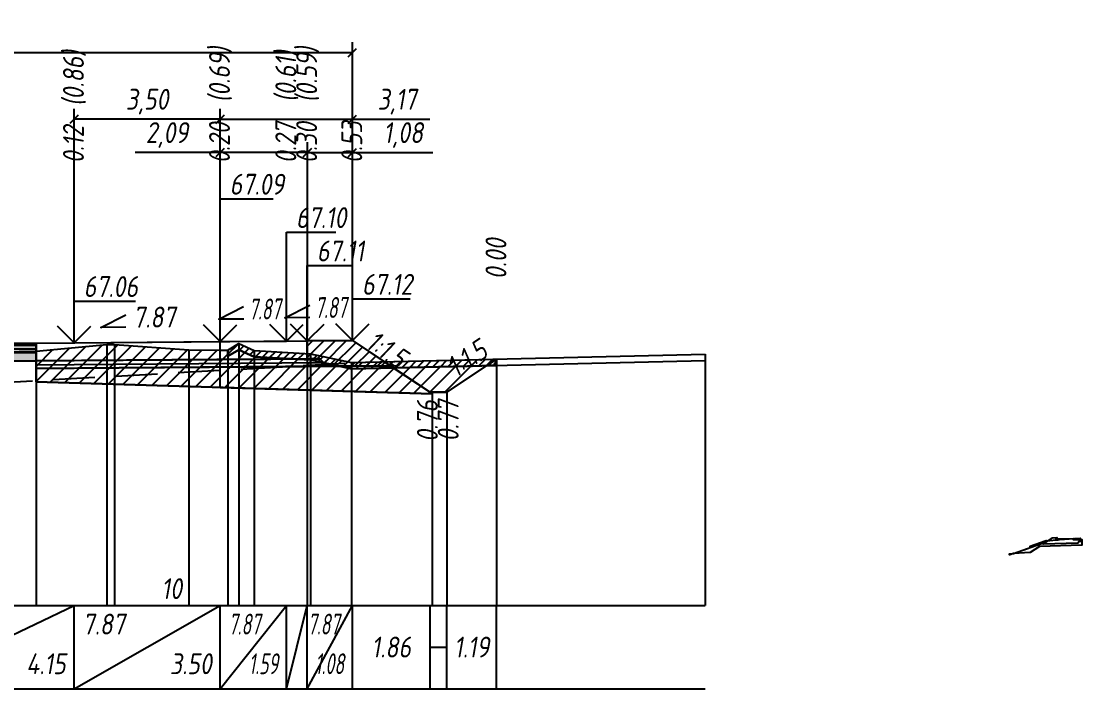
# Model space of a CAD drawing. Extents: x -717 to 1451, y -133302 to 233.
# Drawn here: x -210.3 to -83.2, y -124287.9 to -124207.9 of the extents above; entities that cross this region are included whole.
import ezdxf
from ezdxf.enums import TextEntityAlignment as Align

# ---------------------------------------------------------------- set-up
doc = ezdxf.new("R2010")
doc.units = 0
doc.linetypes.add('штриховая', pattern=[0.75, 0.5, -0.25])
for name, color, linetype in [('Интерполированный поперечник', 2, 'Continuous'), ('Код_514', 1, 'Continuous'), ('Контур_0', 7, 'Continuous'), ('Контур_2521', 7, 'Continuous'), ('Контур_2564', 7, 'Continuous'), ('Контур_2660', 7, 'Continuous'), ('Контур_2665', 7, 'Continuous'), ('Контур_400', 7, 'Continuous'), ('Контур_508', 7, 'Continuous'), ('Контур_512', 7, 'Continuous'), ('Контур_513', 7, 'Continuous'), ('Контур_818', 7, 'Continuous'), ('Красный поперечник', 1, 'Continuous'), ('Объём_2501', 7, 'Continuous'), ('Объём_2564', 7, 'Continuous'), ('Объём_2650', 7, 'Continuous'), ('Объём_2660', 7, 'Continuous'), ('Объём_2661', 7, 'Continuous'), ('Объём_2662', 7, 'Continuous'), ('Объём_2663', 7, 'Continuous'), ('Объём_2664', 7, 'Continuous'), ('Объём_2665', 7, 'Continuous'), ('Объём_2666', 7, 'Continuous'), ('Объём_2667', 7, 'Continuous'), ('Объём_2668', 7, 'Continuous'), ('Объём_2669', 7, 'Continuous'), ('Объём_2675', 7, 'Continuous'), ('Объём_2753', 7, 'Continuous'), ('Откосы', 7, 'Continuous'), ('Отметки покрытия', 7, 'Continuous'), ('Рабочие отметки', 7, 'Continuous'), ('Рабочие отметки доп.', 7, 'Continuous'), ('Слои выравнивания', 7, 'Continuous'), ('Таблица', 7, 'Continuous'), ('Уклоны проезжей части', 7, 'Continuous'), ('Черный поперечник', 3, 'Continuous')]:
    doc.layers.add(name, color=color, linetype=linetype)
for name, color, linetype, true_color in [('Контур_2540', 2, 'Continuous', 0xffff00), ('Контур_2560', 2, 'Continuous', 0xffff00), ('Контур_2561', 7, 'Continuous', 0xff8040), ('Контур_2562', 3, 'Continuous', 0x00ff00), ('Контур_2563', 7, 'Continuous', 0xff8000), ('Контур_2570', 7, 'Continuous', 0x80ff00), ('Контур_2725', 7, 'Continuous', 0x323232), ('Контур_2736', 4, 'Continuous', 0x00ffff), ('Контур_2737', 4, 'Continuous', 0x00ffff), ('Контур_2738', 4, 'Continuous', 0x00ffff), ('Контур_2739', 4, 'Continuous', 0x00ffff), ('Контур_2741', 4, 'Continuous', 0x00ffff), ('Контур_2742', 4, 'Continuous', 0x00ffff), ('Контур_2743', 4, 'Continuous', 0x00ffff), ('Контур_2744', 7, 'Continuous', 0xa4ffff), ('Контур_2745', 7, 'Continuous', 0xa4ffff), ('Контур_2747', 4, 'Continuous', 0x00ffff), ('Контур_2748', 4, 'Continuous', 0x00ffff), ('Контур_2749', 4, 'Continuous', 0x00ffff), ('Контур_2750', 4, 'Continuous', 0x00ffff), ('Контур_2751', 4, 'Continuous', 0x00ffff), ('Контур_2752', 4, 'Continuous', 0x00ffff), ('Контур_2760', 7, 'Continuous', 0x323232), ('Контур_2761', 7, 'Continuous', 0x323232), ('Контур_2762', 7, 'Continuous', 0x323232), ('Контур_2763', 7, 'Continuous', 0x323232), ('Контур_402', 7, 'Continuous', 0xff6464), ('Контур_703', 4, 'Continuous', 0x00ffff), ('Контур_705', 4, 'Continuous', 0x00ffff), ('Контур_707', 4, 'Continuous', 0x00ffff), ('Контур_720', 131, 'Continuous', 0xaaffff), ('Объём_2500', 7, 'Continuous', 0xc0c0c0), ('Объём_2520', 7, 'Continuous', 0x80ffff), ('Объём_2540', 2, 'Continuous', 0xffff00), ('Объём_2560', 2, 'Continuous', 0xffff00), ('Объём_2561', 7, 'Continuous', 0xff8040), ('Объём_2562', 3, 'Continuous', 0x00ff00), ('Объём_2563', 7, 'Continuous', 0xff8000), ('Объём_2570', 7, 'Continuous', 0x80ff00), ('Объём_2600', 7, 'Continuous', 0x808000), ('Объём_2746', 2, 'Continuous', 0xffff00)]:
    doc.layers.add(name, color=color, linetype=linetype, true_color=true_color)
doc.styles.get("Standard").update_dxf_attribs({"font": 'txt', "height": 2.5})
doc.styles.add('М', font='romand.shx', dxfattribs={"width": 0.8, "oblique": 10, "height": 2.5})
doc.dimstyles.new('ISO-25', dxfattribs={"dimtxt": 2.5, "dimasz": 2.5, "dimexe": 1.25, "dimexo": 0.625, "dimtad": 1, "dimtxsty": 'Standard', "dimcen": 2.5, "dimadec": 0, "dimazin": 0, "dimtfac": 1, "dimtmove": 0, "dimatfit": 3, "dimfxl": 1, "dimarcsym": 0})

# ---------------------------------------------------------------- blocks, each defined once
blk = doc.blocks.new('_Oblique')
at = {"color": 0, "linetype": 'ByBlock', "lineweight": -2}
blk.add_line((-0.5, -0.5), (0.5, 0.5), dxfattribs=at)
blk = doc.blocks.new('*D2616')
at = {"color": 0, "lineweight": -2, "transparency": 16777216}
for p, q in [((-176.04, -124245.68), (-176.04, -124222.43)), ((-170.64, -124245.63), (-170.64, -124222.43)), ((-176.04, -124223.68), (-170.64, -124223.68)), ((-170.64, -124223.68), (-160.99, -124223.68))]:
    blk.add_line(p, q, dxfattribs=at)
at = {"layer": 'Defpoints', "color": 0, "transparency": 16777216}
for p in [(-170.64, -124223.68), (-176.04, -124246.3), (-170.64, -124246.26)]:
    blk.add_point(p, dxfattribs=at)
at = {"color": 0, "lineweight": -2, "transparency": 16777216, "rotation": 180}
blk.add_blockref('_Oblique', (-176.04, -124223.68), dxfattribs=at)
at = {"color": 0, "lineweight": -2, "transparency": 16777216}
blk.add_blockref('_Oblique', (-170.64, -124223.68), dxfattribs=at)
at = {"color": 0, "transparency": 16777216, "insert": (-164.54, -124221.57), "char_height": 2.5, "width": 8.75, "attachment_point": 5, "style": 'М'}
blk.add_mtext('1,08', dxfattribs=at)
blk = doc.blocks.new('*D2618')
at = {"color": 0, "lineweight": -2, "transparency": 16777216}
for p, q in [((-186.49, -124245.76), (-186.49, -124222.43)), ((-176.04, -124245.68), (-176.04, -124222.43)), ((-186.49, -124223.68), (-196.68, -124223.68)), ((-176.04, -124223.68), (-186.49, -124223.68))]:
    blk.add_line(p, q, dxfattribs=at)
at = {"layer": 'Defpoints', "color": 0, "transparency": 16777216}
for p in [(-176.04, -124223.68), (-186.49, -124246.38), (-176.04, -124246.3)]:
    blk.add_point(p, dxfattribs=at)
at = {"color": 0, "lineweight": -2, "transparency": 16777216, "rotation": 180}
blk.add_blockref('_Oblique', (-186.49, -124223.68), dxfattribs=at)
at = {"color": 0, "lineweight": -2, "transparency": 16777216}
blk.add_blockref('_Oblique', (-176.04, -124223.68), dxfattribs=at)
at = {"color": 0, "transparency": 16777216, "insert": (-192.86, -124221.57), "char_height": 2.5, "width": 9.5833, "attachment_point": 5, "style": 'М'}
blk.add_mtext('2,09', dxfattribs=at)
blk = doc.blocks.new('*D2620')
at = {"color": 0, "lineweight": -2, "transparency": 16777216}
for p, q in [((-203.99, -124245.9), (-203.99, -124218.43)), ((-186.49, -124245.76), (-186.49, -124218.43)), ((-186.49, -124219.68), (-203.99, -124219.68))]:
    blk.add_line(p, q, dxfattribs=at)
at = {"layer": 'Defpoints', "color": 0, "transparency": 16777216}
for p in [(-203.99, -124219.68), (-203.99, -124246.52), (-186.49, -124246.38)]:
    blk.add_point(p, dxfattribs=at)
at = {"color": 0, "lineweight": -2, "transparency": 16777216, "rotation": 180}
blk.add_blockref('_Oblique', (-203.99, -124219.68), dxfattribs=at)
at = {"color": 0, "lineweight": -2, "transparency": 16777216}
blk.add_blockref('_Oblique', (-186.49, -124219.68), dxfattribs=at)
at = {"color": 0, "transparency": 16777216, "insert": (-195.24, -124217.57), "char_height": 2.5, "width": 9.5833, "attachment_point": 5, "style": 'М'}
blk.add_mtext('3,50', dxfattribs=at)
blk = doc.blocks.new('*D2621')
at = {"color": 0, "lineweight": -2, "transparency": 16777216}
for p, q in [((-186.49, -124245.76), (-186.49, -124218.43)), ((-170.64, -124245.63), (-170.64, -124218.43)), ((-186.49, -124219.68), (-170.64, -124219.68)), ((-170.64, -124219.68), (-161.38, -124219.68))]:
    blk.add_line(p, q, dxfattribs=at)
at = {"layer": 'Defpoints', "color": 0, "transparency": 16777216}
for p in [(-186.49, -124219.68), (-186.49, -124246.38), (-170.64, -124246.26)]:
    blk.add_point(p, dxfattribs=at)
at = {"color": 0, "lineweight": -2, "transparency": 16777216, "rotation": 180}
blk.add_blockref('_Oblique', (-186.49, -124219.68), dxfattribs=at)
at = {"color": 0, "lineweight": -2, "transparency": 16777216}
blk.add_blockref('_Oblique', (-170.64, -124219.68), dxfattribs=at)
at = {"color": 0, "transparency": 16777216, "insert": (-165.28, -124217.57), "char_height": 2.5, "width": 9.1667, "attachment_point": 5, "style": 'М'}
blk.add_mtext('3,17', dxfattribs=at)
blk = doc.blocks.new('*D2623')
at = {"color": 0, "lineweight": -2, "transparency": 16777216}
for p, q in [((-300.49, -124248.23), (-300.49, -124210.43)), ((-170.64, -124245.63), (-170.64, -124210.43)), ((-300.49, -124211.68), (-170.64, -124211.68))]:
    blk.add_line(p, q, dxfattribs=at)
at = {"layer": 'Defpoints', "color": 0, "transparency": 16777216}
for p in [(-170.64, -124211.68), (-170.64, -124246.26), (-300.49, -124248.85)]:
    blk.add_point(p, dxfattribs=at)
at = {"color": 0, "lineweight": -2, "transparency": 16777216, "rotation": 180}
blk.add_blockref('_Oblique', (-300.49, -124211.68), dxfattribs=at)
at = {"color": 0, "lineweight": -2, "transparency": 16777216}
blk.add_blockref('_Oblique', (-170.64, -124211.68), dxfattribs=at)
at = {"color": 0, "transparency": 16777216, "insert": (-235.56, -124209.57), "char_height": 2.5, "width": 12.5, "attachment_point": 5, "style": 'М'}
blk.add_mtext('25,97', dxfattribs=at)

msp = doc.modelspace()

# ---------------------------------------------------------------- hatches: boundary and pattern name
at = {"layer": 'Объём_2563'}
h = msp.add_hatch(dxfattribs=at)
h.set_pattern_fill('ANSI31', color=256, scale=0.3)
h.set_pattern_definition([(45, (-417.5242, 17.0645), (-0.673519209, 0.673519209), [])])
h.paths.add_polyline_path([(-176.043, -124246.24), (-170.635, -124246.197), (-166.114, -124249.212), (-173.65, -124249.271), (-174.543, -124248.378), (-176.043, -124248.39)])
at = {"layer": 'Объём_2570'}
h = msp.add_hatch(dxfattribs=at)
h.set_pattern_fill('ANSI31', color=256, scale=0.2)
h.set_pattern_definition([(45, (-417.52416, 17.06453), (-0.449012806, 0.449012806), [])])
h.paths.add_polyline_path([(-153.358, -124249.17), (-170.747, -124249.582), (-175.664, -124248.528), (-182.402, -124248.14), (-184.259, -124247.319), (-185.556, -124248.088), (-185.556, -124247.338), (-184.259, -124246.569), (-182.402, -124247.39), (-175.664, -124247.778), (-170.747, -124248.832), (-153.358, -124248.42)])
at = {"layer": 'Объём_2600'}
h = msp.add_hatch(dxfattribs=at)
h.set_pattern_fill('ANSI31', color=6, scale=0.4)
h.set_pattern_definition([(45, (-417.5242, 17.0645), (-0.898025612, 0.898025612), [])])
h.paths.add_polyline_path([(-159.33, -124252.401), (-161.065, -124252.401), (-161.065, -124252.578), (-208.554, -124251.153), (-208.554, -124247.48), (-200.062, -124246.661), (-199.15, -124246.665), (-190.249, -124247.322), (-185.556, -124247.338), (-185.556, -124248.088), (-184.259, -124247.319), (-182.402, -124248.14), (-175.664, -124248.528), (-170.747, -124249.582), (-154.524, -124249.197)])
h = msp.add_hatch(dxfattribs=at)
h.set_pattern_fill('HONEY', color=5, scale=0.3)
h.set_pattern_definition([(0, (-417.5242, 17.0645), (1.42875, 0.8248891935), [0.9525, -1.905]), (120, (-417.5242, 17.0645), (-1.428749997, 0.824889199), [0.9525, -1.905]), (60, (-417.5242, 17.0645), (3e-09, 1.6497783924), [-1.905, 0.9525])])
h.paths.add_polyline_path([(-154.524, -124249.197), (-153.358, -124248.42), (-153.358, -124249.17)])
at = {"layer": 'Слои выравнивания'}
for color, points in [(2, [(-224.741, -124246.618), (-222.83, -124246.603), (-208.554, -124246.495), (-208.554, -124246.745), (-222.83, -124246.853), (-224.741, -124246.868)]), (3, [(-224.741, -124246.868), (-222.83, -124246.853), (-208.554, -124246.745), (-208.554, -124247.195), (-222.83, -124247.303), (-224.741, -124247.318)]), (4, [(-224.741, -124247.318), (-222.83, -124247.303), (-208.554, -124247.195), (-208.554, -124247.645), (-222.83, -124247.753), (-224.741, -124247.768)]), (5, [(-224.741, -124247.768), (-222.83, -124247.753), (-208.554, -124247.645), (-208.554, -124248.645), (-222.83, -124248.753), (-224.741, -124248.768)])]:
    msp.add_hatch(color=color, dxfattribs=at).paths.add_polyline_path(points)

# ---------------------------------------------------------------- linework, layer by layer
at = {"layer": 'Интерполированный поперечник', "linetype": 'штриховая', "ltscale": 10, "flags": 128}
msp.add_lwpolyline([(-326.303, -124257.582), (-170.797, -124248.878)], dxfattribs=at)
at = {"layer": 'Код_514'}
for p, q in [((-224.741, -124287.935), (-203.991, -124277.935)), ((-203.991, -124287.935), (-203.991, -124277.935)), ((-203.991, -124287.935), (-186.491, -124277.935)), ((-186.491, -124287.935), (-186.491, -124277.935)), ((-186.491, -124287.935), (-178.543, -124277.935)), ((-178.543, -124287.935), (-178.543, -124277.935)), ((-178.543, -124287.935), (-176.043, -124277.935)), ((-176.043, -124287.935), (-176.043, -124277.935)), ((-176.043, -124287.935), (-170.635, -124277.935)), ((-170.635, -124287.935), (-170.635, -124277.935)), ((-161.33, -124287.935), (-161.33, -124277.935)), ((-159.33, -124287.935), (-159.33, -124277.935)), ((-153.358, -124287.935), (-153.358, -124277.935)), ((-161.33, -124282.935), (-159.33, -124282.935))]:
    msp.add_line(p, q, dxfattribs=at)
at = {"layer": 'Контур_0', "flags": 128}
for points in [[(-208.554, -124246.495), (-176.043, -124246.24), (-176.043, -124248.39), (-208.554, -124248.645), (-208.554, -124246.495), (-208.554, -124246.495)], [(-170.635, -124246.197), (-166.823, -124248.739), (-166.823, -124248.739), (-166.823, -124248.739), (-166.823, -124248.739), (-166.823, -124248.739), (-166.823, -124248.739), (-166.823, -124248.739), (-166.823, -124248.739), (-166.823, -124248.739), (-166.823, -124248.739), (-166.823, -124248.739), (-166.823, -124248.739), (-166.823, -124248.739), (-166.823, -124248.739), (-161.33, -124252.401)], [(-170.635, -124246.197), (-166.823, -124248.739), (-166.823, -124248.739), (-166.823, -124248.739), (-166.823, -124248.739), (-166.823, -124248.739), (-166.823, -124248.739), (-166.823, -124248.739), (-166.823, -124248.739), (-166.823, -124248.739), (-166.823, -124248.739), (-166.823, -124248.739), (-166.823, -124248.739), (-166.823, -124248.739), (-166.823, -124248.739), (-161.33, -124252.401), (-159.33, -124252.401), (-153.358, -124248.42), (-153.358, -124248.42), (-153.358, -124248.42), (-153.358, -124248.42), (-153.358, -124248.42), (-153.358, -124248.42), (-153.358, -124248.42), (-153.358, -124248.42), (-153.358, -124248.42), (-153.358, -124248.42), (-153.358, -124248.42), (-153.358, -124248.42), (-153.358, -124248.42)], [(-203.991, -124248.61), (-174.543, -124248.378), (-173.65, -124249.271), (-208.554, -124249.545), (-208.554, -124248.645), (-203.991, -124248.61), (-203.991, -124248.61)], [(-176.043, -124248.39), (-174.543, -124248.378), (-173.65, -124249.271), (-166.114, -124249.212)]]:
    msp.add_lwpolyline(points, dxfattribs=at)
at = {"layer": 'Контур_2521', "color": 250, "flags": 128}
msp.add_lwpolyline([(-208.554, -124249.095), (-203.991, -124249.06), (-174.097, -124248.825)], dxfattribs=at)
at = {"layer": 'Контур_2540', "flags": 128}
msp.add_lwpolyline([(-203.991, -124249.51), (-166.114, -124249.212), (-161.065, -124252.578), (-208.554, -124251.153), (-208.554, -124249.545), (-203.991, -124249.51), (-203.991, -124249.51)], dxfattribs=at)
at = {"layer": 'Контур_2560', "flags": 128}
msp.add_lwpolyline([(-176.043, -124246.24), (-170.635, -124246.197), (-170.635, -124246.197), (-170.635, -124246.197)], dxfattribs=at)
at = {"layer": 'Контур_2561', "flags": 128}
msp.add_lwpolyline([(-176.043, -124246.24), (-176.043, -124246.24), (-170.635, -124246.197), (-170.635, -124246.197), (-176.043, -124246.24)], dxfattribs=at)
at = {"layer": 'Контур_2562', "flags": 128}
msp.add_lwpolyline([(-170.635, -124246.197), (-170.635, -124246.197), (-170.635, -124246.197), (-170.635, -124246.197), (-170.635, -124246.197)], dxfattribs=at)
at = {"layer": 'Контур_2563', "flags": 128}
msp.add_lwpolyline([(-176.043, -124246.24), (-170.635, -124246.197), (-166.114, -124249.212), (-173.65, -124249.271), (-174.543, -124248.378), (-176.043, -124248.39), (-176.043, -124246.24), (-176.043, -124246.24)], dxfattribs=at)
at = {"layer": 'Контур_2564', "flags": 128}
msp.add_lwpolyline([(-176.043, -124246.24), (-170.635, -124246.197)], dxfattribs=at)
at = {"layer": 'Контур_2570', "flags": 128}
msp.add_lwpolyline([(-224.741, -124247.79), (-208.554, -124247.48), (-200.062, -124246.661), (-199.15, -124246.665), (-190.249, -124247.322), (-185.556, -124247.338), (-185.556, -124248.088), (-184.259, -124247.319), (-182.402, -124248.14), (-175.664, -124248.528), (-170.747, -124249.582), (-170.747, -124249.582), (-128.358, -124248.577)], dxfattribs=at)
at = {"layer": 'Контур_2660', "flags": 128}
msp.add_lwpolyline([(-208.554, -124251.153), (-161.065, -124252.578)], dxfattribs=at)
at = {"layer": 'Контур_2665', "flags": 128}
msp.add_lwpolyline([(-170.635, -124246.197), (-170.635, -124246.197)], dxfattribs=at)
at = {"layer": 'Контур_2725', "flags": 128}
msp.add_lwpolyline([(-282.991, -124250.238), (-280.491, -124250.174), (-266.818, -124249.825), (-262.991, -124249.727), (-252.133, -124249.449), (-245.491, -124249.279), (-233.877, -124248.993), (-228.765, -124248.867), (-224.741, -124248.768), (-222.83, -124248.753), (-208.554, -124248.645)], dxfattribs=at)
at = {"layer": 'Контур_2736', "flags": 128}
for points in [[(-170.635, -124246.197), (-166.823, -124248.739)], [(-166.823, -124248.739), (-161.33, -124252.401)]]:
    msp.add_lwpolyline(points, dxfattribs=at)
at = {"layer": 'Контур_2737', "flags": 128}
msp.add_lwpolyline([(-166.823, -124248.739), (-166.823, -124248.739)], dxfattribs=at)
at = {"layer": 'Контур_2738', "flags": 128}
msp.add_lwpolyline([(-166.823, -124248.739), (-166.823, -124248.739)], dxfattribs=at)
at = {"layer": 'Контур_2739', "flags": 128}
msp.add_lwpolyline([(-166.823, -124248.739), (-166.823, -124248.739)], dxfattribs=at)
at = {"layer": 'Контур_2741', "flags": 128}
msp.add_lwpolyline([(-153.358, -124248.42), (-153.358, -124248.42)], dxfattribs=at)
at = {"layer": 'Контур_2742', "flags": 128}
msp.add_lwpolyline([(-153.358, -124248.42), (-153.358, -124248.42)], dxfattribs=at)
at = {"layer": 'Контур_2743', "flags": 128}
msp.add_lwpolyline([(-153.358, -124248.42), (-153.358, -124248.42)], dxfattribs=at)
at = {"layer": 'Контур_2744', "flags": 128}
msp.add_lwpolyline([(-153.358, -124248.42), (-153.358, -124248.42)], dxfattribs=at)
msp.add_lwpolyline([(-153.358, -124248.42), (-153.358, -124248.42)], dxfattribs=at)
msp.add_lwpolyline([(-153.358, -124248.42), (-153.358, -124248.42)], dxfattribs=at)
msp.add_lwpolyline([(-153.358, -124248.42), (-153.358, -124248.42)], dxfattribs=at)
msp.add_lwpolyline([(-153.358, -124248.42), (-153.358, -124248.42)], dxfattribs=at)
msp.add_lwpolyline([(-153.358, -124248.42), (-153.358, -124248.42)], dxfattribs=at)
at = {"layer": 'Контур_2745', "flags": 128}
msp.add_lwpolyline([(-166.823, -124248.739), (-166.823, -124248.739)], dxfattribs=at)
msp.add_lwpolyline([(-166.823, -124248.739), (-166.823, -124248.739)], dxfattribs=at)
msp.add_lwpolyline([(-166.823, -124248.739), (-166.823, -124248.739)], dxfattribs=at)
msp.add_lwpolyline([(-166.823, -124248.739), (-166.823, -124248.739)], dxfattribs=at)
msp.add_lwpolyline([(-166.823, -124248.739), (-166.823, -124248.739)], dxfattribs=at)
msp.add_lwpolyline([(-166.823, -124248.739), (-166.823, -124248.739)], dxfattribs=at)
at = {"layer": 'Контур_2747', "flags": 128}
msp.add_lwpolyline([(-166.823, -124248.739), (-166.823, -124248.739)], dxfattribs=at)
at = {"layer": 'Контур_2748', "flags": 128}
msp.add_lwpolyline([(-166.823, -124248.739), (-166.823, -124248.739)], dxfattribs=at)
at = {"layer": 'Контур_2749', "flags": 128}
msp.add_lwpolyline([(-166.823, -124248.739), (-166.823, -124248.739)], dxfattribs=at)
at = {"layer": 'Контур_2750', "flags": 128}
msp.add_lwpolyline([(-153.358, -124248.42), (-153.358, -124248.42)], dxfattribs=at)
at = {"layer": 'Контур_2751', "flags": 128}
msp.add_lwpolyline([(-153.358, -124248.42), (-153.358, -124248.42)], dxfattribs=at)
at = {"layer": 'Контур_2752', "flags": 128}
msp.add_lwpolyline([(-153.358, -124248.42), (-153.358, -124248.42)], dxfattribs=at)
at = {"layer": 'Контур_2760', "flags": 128}
msp.add_lwpolyline([(-282.991, -124248.088), (-280.491, -124248.024), (-266.818, -124247.675), (-262.991, -124247.577), (-252.133, -124247.299), (-245.491, -124247.129), (-233.877, -124246.843), (-228.765, -124246.717), (-224.741, -124246.618), (-222.83, -124246.603), (-208.554, -124246.495)], dxfattribs=at)
at = {"layer": 'Контур_2761', "flags": 128}
msp.add_lwpolyline([(-282.991, -124248.338), (-280.491, -124248.274), (-266.818, -124247.925), (-262.991, -124247.827), (-252.133, -124247.549), (-245.491, -124247.379), (-233.877, -124247.093), (-228.765, -124246.967), (-224.741, -124246.868), (-222.83, -124246.853), (-208.554, -124246.745)], dxfattribs=at)
at = {"layer": 'Контур_2762', "flags": 128}
msp.add_lwpolyline([(-282.991, -124248.788), (-280.491, -124248.724), (-266.818, -124248.375), (-262.991, -124248.277), (-252.133, -124247.999), (-245.491, -124247.829), (-233.877, -124247.543), (-228.765, -124247.417), (-224.741, -124247.318), (-222.83, -124247.303), (-208.554, -124247.195)], dxfattribs=at)
at = {"layer": 'Контур_2763', "flags": 128}
msp.add_lwpolyline([(-282.991, -124249.238), (-280.491, -124249.174), (-266.818, -124248.825), (-262.991, -124248.727), (-252.133, -124248.449), (-245.491, -124248.279), (-233.877, -124247.993), (-228.765, -124247.867), (-224.741, -124247.768), (-222.83, -124247.753), (-208.554, -124247.645)], dxfattribs=at)
at = {"layer": 'Контур_400', "flags": 128}
msp.add_lwpolyline([(-224.741, -124246.618), (-203.991, -124246.46), (-186.491, -124246.322), (-186.491, -124246.322), (-186.491, -124246.322), (-186.491, -124246.322), (-178.543, -124246.26), (-178.543, -124246.26), (-176.043, -124246.24)], dxfattribs=at)
at = {"layer": 'Контур_402', "flags": 128}
msp.add_lwpolyline([(-307.012, -124253.136), (-282.991, -124252.415), (-282.991, -124250.238), (-245.491, -124249.279), (-224.741, -124248.768), (-208.554, -124248.645), (-208.554, -124251.153), (-161.065, -124252.578)], dxfattribs=at)
at = {"layer": 'Контур_508', "flags": 128}
msp.add_lwpolyline([(-312.524, -124256.81), (-307.012, -124253.136), (-282.991, -124252.415), (-282.991, -124250.238), (-245.491, -124249.279), (-224.741, -124248.768), (-208.554, -124248.645), (-208.554, -124251.153), (-161.065, -124252.578), (-161.065, -124252.401), (-159.33, -124252.401), (-153.358, -124248.42)], dxfattribs=at)
at = {"layer": 'Контур_512', "flags": 128}
msp.add_lwpolyline([(-208.554, -124251.153), (-161.065, -124252.578), (-161.065, -124252.401), (-159.33, -124252.401), (-153.358, -124248.42)], dxfattribs=at)
at = {"layer": 'Контур_513', "flags": 128}
msp.add_lwpolyline([(-312.524, -124256.81), (-307.012, -124253.136), (-282.991, -124252.415), (-282.991, -124250.238), (-245.491, -124249.279), (-224.741, -124248.768), (-208.554, -124248.645), (-208.554, -124251.153), (-161.065, -124252.578), (-161.065, -124252.401), (-159.33, -124252.401), (-153.358, -124248.42)], dxfattribs=at)
at = {"layer": 'Контур_703', "flags": 128}
msp.add_lwpolyline([(-170.635, -124246.197), (-166.823, -124248.739)], dxfattribs=at)
at = {"layer": 'Контур_705', "flags": 128}
msp.add_lwpolyline([(-166.823, -124248.739), (-166.823, -124248.739)], dxfattribs=at)
at = {"layer": 'Контур_707', "flags": 128}
msp.add_lwpolyline([(-159.33, -124252.401), (-153.358, -124248.42)], dxfattribs=at)
at = {"layer": 'Контур_720', "flags": 128}
msp.add_lwpolyline([(-161.33, -124252.401), (-159.33, -124252.401)], dxfattribs=at)
at = {"layer": 'Контур_818', "flags": 128}
msp.add_lwpolyline([(-312.524, -124253.343), (-304.943, -124250.598), (-304.265, -124250.37), (-304.153, -124250.498), (-304.153, -124249.748), (-296.283, -124248.957), (-287.587, -124248.344), (-287.087, -124249.094), (-266.818, -124248.61), (-252.133, -124248.259), (-233.877, -124247.965), (-224.741, -124247.79), (-208.554, -124247.48), (-200.062, -124246.661), (-199.15, -124246.665), (-190.249, -124247.322), (-185.556, -124247.338), (-185.556, -124248.088), (-184.259, -124247.319), (-182.402, -124248.14), (-175.664, -124248.528), (-170.747, -124249.582), (-170.747, -124249.582), (-153.358, -124249.17)], dxfattribs=at)
at = {"layer": 'Красный поперечник'}
for p, q in [((-224.741, -124246.618), (-203.991, -124246.46)), ((-203.991, -124246.46), (-186.491, -124246.322)), ((-186.491, -124246.322), (-178.543, -124246.26)), ((-178.543, -124246.26), (-176.043, -124246.24)), ((-176.043, -124246.24), (-170.635, -124246.197)), ((-170.635, -124246.197), (-161.33, -124252.401)), ((-159.33, -124252.401), (-153.358, -124248.42)), ((-153.358, -124248.42), (-153.358, -124277.935)), ((-208.554, -124251.153), (-208.554, -124277.935)), ((-161.33, -124252.401), (-159.33, -124252.401)), ((-161.065, -124252.401), (-161.065, -124277.935)), ((-161.065, -124252.578), (-161.065, -124277.935)), ((-159.33, -124252.401), (-159.33, -124277.935))]:
    msp.add_line(p, q, dxfattribs=at)
at = {"layer": 'Объём_2500', "flags": 128}
for points in [[(-208.554, -124246.495), (-176.043, -124246.24), (-176.043, -124248.39), (-208.554, -124248.645), (-208.554, -124246.495), (-208.554, -124246.495)], [(-186.491, -124246.322), (-176.043, -124246.24), (-176.043, -124248.39), (-186.491, -124248.472), (-186.491, -124246.322)]]:
    msp.add_lwpolyline(points, dxfattribs=at)
at = {"layer": 'Объём_2501', "flags": 128}
for points in [[(-224.741, -124246.618), (-203.991, -124246.46), (-186.491, -124246.322), (-186.491, -124246.322), (-186.491, -124246.322), (-186.491, -124246.322), (-178.543, -124246.26), (-178.543, -124246.26), (-176.043, -124246.24)], [(-186.491, -124246.322), (-178.543, -124246.26), (-178.543, -124246.26), (-176.043, -124246.24)]]:
    msp.add_lwpolyline(points, dxfattribs=at)
at = {"layer": 'Объём_2520', "color": 250, "flags": 128}
for points in [[(-203.991, -124248.61), (-174.543, -124248.378), (-173.65, -124249.271), (-208.554, -124249.545), (-208.554, -124248.645), (-203.991, -124248.61), (-203.991, -124248.61)], [(-186.491, -124248.472), (-174.543, -124248.378), (-173.65, -124249.271), (-186.491, -124249.372), (-186.491, -124248.472)]]:
    msp.add_lwpolyline(points, dxfattribs=at)
at = {"layer": 'Объём_2540', "flags": 128}
for points in [[(-203.991, -124249.51), (-166.114, -124249.212), (-161.065, -124252.578), (-208.554, -124251.153), (-208.554, -124249.545), (-203.991, -124249.51), (-203.991, -124249.51)], [(-186.491, -124249.372), (-166.114, -124249.212), (-161.065, -124252.578), (-186.491, -124251.815), (-186.491, -124249.372)]]:
    msp.add_lwpolyline(points, dxfattribs=at)
at = {"layer": 'Объём_2560', "flags": 128}
msp.add_lwpolyline([(-176.043, -124246.24), (-170.635, -124246.197), (-170.635, -124246.197), (-170.635, -124246.197)], dxfattribs=at)
msp.add_lwpolyline([(-176.043, -124246.24), (-170.635, -124246.197), (-170.635, -124246.197), (-170.635, -124246.197)], dxfattribs=at)
at = {"layer": 'Объём_2561', "flags": 128}
msp.add_lwpolyline([(-176.043, -124246.24), (-176.043, -124246.24), (-170.635, -124246.197), (-170.635, -124246.197), (-176.043, -124246.24)], dxfattribs=at)
msp.add_lwpolyline([(-176.043, -124246.24), (-176.043, -124246.24), (-170.635, -124246.197), (-170.635, -124246.197), (-176.043, -124246.24)], dxfattribs=at)
at = {"layer": 'Объём_2562', "flags": 128}
msp.add_lwpolyline([(-170.635, -124246.197), (-170.635, -124246.197), (-170.635, -124246.197), (-170.635, -124246.197), (-170.635, -124246.197)], dxfattribs=at)
msp.add_lwpolyline([(-170.635, -124246.197), (-170.635, -124246.197), (-170.635, -124246.197), (-170.635, -124246.197), (-170.635, -124246.197)], dxfattribs=at)
at = {"layer": 'Объём_2563', "color": 250, "flags": 128}
for points in [[(-176.043, -124246.24), (-170.635, -124246.197), (-166.114, -124249.212), (-173.65, -124249.271), (-174.543, -124248.378), (-176.043, -124248.39), (-176.043, -124246.24), (-176.043, -124246.24)], [(-176.043, -124246.24), (-170.635, -124246.197), (-166.114, -124249.212), (-173.65, -124249.271), (-174.543, -124248.378), (-176.043, -124248.39), (-176.043, -124246.24), (-176.043, -124246.24)], [(-83.53, -124270.295), (-83.715, -124270.48), (-87.859, -124270.586), (-86.753, -124269.848), (-86.233, -124269.786), (-86.233, -124269.886), (-86.333, -124269.886), (-86.333, -124270.086), (-86.053, -124270.086), (-86.053, -124269.972), (-84.254, -124269.937), (-84.254, -124270.044), (-83.974, -124270.044), (-83.974, -124269.92), (-83.41, -124269.895), (-83.41, -124270.058), (-83.51, -124270.058), (-83.51, -124270.258), (-83.23, -124270.257), (-83.23, -124270.287), (-83.53, -124270.295), (-83.53, -124270.295)]]:
    msp.add_lwpolyline(points, dxfattribs=at)
at = {"layer": 'Объём_2564', "flags": 128}
msp.add_lwpolyline([(-176.043, -124246.24), (-170.635, -124246.197)], dxfattribs=at)
msp.add_lwpolyline([(-176.043, -124246.24), (-170.635, -124246.197)], dxfattribs=at)
at = {"layer": 'Объём_2570', "flags": 128}
for points in [[(-153.358, -124249.17), (-170.747, -124249.582), (-175.664, -124248.528), (-182.402, -124248.14), (-184.259, -124247.319), (-185.556, -124248.088), (-185.556, -124247.338), (-184.259, -124246.569), (-182.402, -124247.39), (-175.664, -124247.778), (-170.747, -124248.832), (-153.358, -124248.42), (-153.358, -124249.17), (-153.358, -124249.17)], [(-153.358, -124249.17), (-170.747, -124249.582), (-175.664, -124248.528), (-182.402, -124248.14), (-184.259, -124247.319), (-185.556, -124248.088), (-185.556, -124247.338), (-184.259, -124246.569), (-182.402, -124247.39), (-175.664, -124247.778), (-170.747, -124248.832), (-153.358, -124248.42), (-153.358, -124249.17), (-153.358, -124249.17)], [(-87.462, -124270.189), (-87.462, -124270.339), (-87.485, -124270.314), (-87.62, -124270.359), (-89.406, -124271.006), (-89.406, -124270.856), (-87.62, -124270.209), (-87.485, -124270.164), (-87.462, -124270.189), (-87.462, -124270.189)]]:
    msp.add_lwpolyline(points, dxfattribs=at)
at = {"layer": 'Объём_2600', "color": 5, "flags": 128}
for points in [[(-154.524, -124249.197), (-153.358, -124248.42), (-153.358, -124249.17), (-154.524, -124249.197), (-154.524, -124249.197)], [(-154.524, -124249.197), (-153.358, -124248.42), (-153.358, -124249.17), (-154.524, -124249.197), (-154.524, -124249.197)], [(-91.872, -124271.899), (-91.892, -124271.9), (-91.892, -124271.756), (-91.402, -124271.729), (-91.872, -124271.899), (-91.872, -124271.899)]]:
    msp.add_lwpolyline(points, dxfattribs=at)
at = {"layer": 'Объём_2650', "color": 6, "flags": 128}
for points in [[(-159.33, -124252.401), (-161.065, -124252.401), (-161.065, -124252.578), (-208.554, -124251.153), (-208.554, -124247.48), (-200.062, -124246.661), (-199.15, -124246.665), (-190.249, -124247.322), (-185.556, -124247.338), (-185.556, -124248.088), (-184.259, -124247.319), (-182.402, -124248.14), (-175.664, -124248.528), (-170.747, -124249.582), (-154.524, -124249.197), (-159.33, -124252.401), (-159.33, -124252.401)], [(-186.491, -124247.335), (-185.556, -124247.338), (-185.556, -124248.088), (-184.259, -124247.319), (-182.402, -124248.14), (-175.664, -124248.528), (-170.747, -124249.582), (-154.524, -124249.197), (-159.33, -124252.401), (-159.33, -124252.401), (-159.33, -124252.401), (-161.065, -124252.401), (-161.065, -124252.578), (-186.491, -124251.815), (-186.491, -124247.335)], [(-83.23, -124270.723), (-88.292, -124270.875), (-89.406, -124271.617), (-91.402, -124271.729), (-87.62, -124270.359), (-87.485, -124270.314), (-87.462, -124270.339), (-87.462, -124270.189), (-85.888, -124270.031), (-84.149, -124269.909), (-84.049, -124270.059), (-83.23, -124270.039), (-83.23, -124270.723), (-83.23, -124270.723)]]:
    msp.add_lwpolyline(points, dxfattribs=at)
at = {"layer": 'Объём_2660', "flags": 128}
for points in [[(-208.554, -124251.153), (-161.065, -124252.578)], [(-186.491, -124251.815), (-161.065, -124252.578)]]:
    msp.add_lwpolyline(points, dxfattribs=at)
at = {"layer": 'Объём_2661', "flags": 128}
msp.add_lwpolyline([(-170.635, -124246.197), (-166.823, -124248.739), (-161.33, -124252.401)], dxfattribs=at)
msp.add_lwpolyline([(-170.635, -124246.197), (-166.823, -124248.739), (-161.33, -124252.401)], dxfattribs=at)
at = {"layer": 'Объём_2662', "flags": 128}
msp.add_lwpolyline([(-159.33, -124252.401), (-153.358, -124248.42)], dxfattribs=at)
msp.add_lwpolyline([(-159.33, -124252.401), (-153.358, -124248.42)], dxfattribs=at)
at = {"layer": 'Объём_2663', "flags": 128}
msp.add_lwpolyline([(-161.33, -124252.401), (-159.33, -124252.401)], dxfattribs=at)
msp.add_lwpolyline([(-161.33, -124252.401), (-159.33, -124252.401)], dxfattribs=at)
at = {"layer": 'Объём_2664', "flags": 128}
msp.add_lwpolyline([(-161.33, -124252.401), (-159.33, -124252.401)], dxfattribs=at)
msp.add_lwpolyline([(-161.33, -124252.401), (-159.33, -124252.401)], dxfattribs=at)
at = {"layer": 'Объём_2665', "flags": 128}
msp.add_lwpolyline([(-170.635, -124246.197), (-170.635, -124246.197)], dxfattribs=at)
msp.add_lwpolyline([(-170.635, -124246.197), (-170.635, -124246.197)], dxfattribs=at)
at = {"layer": 'Объём_2666', "flags": 128}
for points in [[(-170.635, -124246.197), (-166.823, -124248.739)], [(-170.635, -124246.197), (-166.823, -124248.739)], [(-166.823, -124248.739), (-161.33, -124252.401)], [(-166.823, -124248.739), (-161.33, -124252.401)]]:
    msp.add_lwpolyline(points, dxfattribs=at)
at = {"layer": 'Объём_2667', "flags": 128}
for points in [[(-166.823, -124248.739), (-166.823, -124248.739)], [(-166.823, -124248.739), (-166.823, -124248.739)], [(-153.358, -124248.42), (-153.358, -124248.42)], [(-153.358, -124248.42), (-153.358, -124248.42)]]:
    msp.add_lwpolyline(points, dxfattribs=at)
at = {"layer": 'Объём_2668', "flags": 128}
for points in [[(-166.823, -124248.739), (-166.823, -124248.739)], [(-166.823, -124248.739), (-166.823, -124248.739)], [(-153.358, -124248.42), (-153.358, -124248.42)], [(-153.358, -124248.42), (-153.358, -124248.42)]]:
    msp.add_lwpolyline(points, dxfattribs=at)
at = {"layer": 'Объём_2669', "flags": 128}
for points in [[(-166.823, -124248.739), (-166.823, -124248.739)], [(-166.823, -124248.739), (-166.823, -124248.739)], [(-153.358, -124248.42), (-153.358, -124248.42)], [(-153.358, -124248.42), (-153.358, -124248.42)]]:
    msp.add_lwpolyline(points, dxfattribs=at)
at = {"layer": 'Объём_2675', "flags": 128}
for points in [[(-166.823, -124248.739), (-166.823, -124248.739)], [(-166.823, -124248.739), (-166.823, -124248.739)], [(-166.823, -124248.739), (-166.823, -124248.739)], [(-166.823, -124248.739), (-166.823, -124248.739)], [(-166.823, -124248.739), (-166.823, -124248.739)], [(-166.823, -124248.739), (-166.823, -124248.739)], [(-166.823, -124248.739), (-166.823, -124248.739)], [(-166.823, -124248.739), (-166.823, -124248.739)], [(-166.823, -124248.739), (-166.823, -124248.739)], [(-166.823, -124248.739), (-166.823, -124248.739)], [(-166.823, -124248.739), (-166.823, -124248.739)], [(-166.823, -124248.739), (-166.823, -124248.739)], [(-153.358, -124248.42), (-153.358, -124248.42)], [(-153.358, -124248.42), (-153.358, -124248.42)], [(-153.358, -124248.42), (-153.358, -124248.42)], [(-153.358, -124248.42), (-153.358, -124248.42)], [(-153.358, -124248.42), (-153.358, -124248.42)], [(-153.358, -124248.42), (-153.358, -124248.42)], [(-153.358, -124248.42), (-153.358, -124248.42)], [(-153.358, -124248.42), (-153.358, -124248.42)], [(-153.358, -124248.42), (-153.358, -124248.42)], [(-153.358, -124248.42), (-153.358, -124248.42)], [(-153.358, -124248.42), (-153.358, -124248.42)], [(-153.358, -124248.42), (-153.358, -124248.42)]]:
    msp.add_lwpolyline(points, dxfattribs=at)
at = {"layer": 'Объём_2746', "flags": 128}
for points in [[(-200.062, -124246.661), (-199.15, -124246.665), (-190.249, -124247.322), (-185.556, -124247.338), (-185.556, -124248.088), (-184.259, -124247.319), (-182.402, -124248.14), (-175.664, -124248.528), (-170.747, -124249.582), (-165.737, -124249.463), (-161.33, -124252.401), (-161.065, -124252.401), (-161.065, -124252.578), (-208.554, -124251.153), (-208.554, -124247.48), (-200.062, -124246.661), (-200.062, -124246.661)], [(-186.491, -124247.335), (-185.556, -124247.338), (-185.556, -124248.088), (-184.259, -124247.319), (-182.402, -124248.14), (-175.664, -124248.528), (-170.747, -124249.582), (-165.737, -124249.463), (-161.33, -124252.401), (-161.065, -124252.401), (-161.065, -124252.578), (-186.491, -124251.815), (-186.491, -124247.335)]]:
    msp.add_lwpolyline(points, dxfattribs=at)
at = {"layer": 'Объём_2753', "flags": 128}
msp.add_lwpolyline([(-208.554, -124246.495), (-208.554, -124246.495)], dxfattribs=at)
at = {"layer": 'Откосы', "color": 1, "flags": 128}
for points in [[(-175.746, -124243.448), (-178.746, -124243.471), (-175.758, -124241.948)], [(-197.78, -124244.598), (-200.78, -124244.622), (-197.792, -124243.098)], [(-183.662, -124243.627), (-186.662, -124243.651), (-183.674, -124242.127)]]:
    msp.add_lwpolyline(points, dxfattribs=at)
at = {"layer": 'Отметки покрытия', "color": 1}
for p, q in [((-186.491, -124246.322), (-186.491, -124229.197)), ((-186.491, -124229.197), (-180.141, -124229.197)), ((-178.543, -124246.26), (-178.543, -124233.197)), ((-178.543, -124233.197), (-172.643, -124233.197)), ((-176.043, -124246.24), (-176.043, -124237.197)), ((-176.043, -124237.197), (-170.543, -124237.197)), ((-203.991, -124246.46), (-203.991, -124241.46)), ((-203.991, -124241.46), (-196.641, -124241.46)), ((-170.635, -124246.197), (-170.635, -124241.197)), ((-170.635, -124241.197), (-163.735, -124241.197)), ((-203.991, -124246.46), (-205.991, -124244.46)), ((-203.991, -124246.46), (-201.991, -124244.46)), ((-186.491, -124246.322), (-188.491, -124244.322)), ((-186.491, -124246.322), (-184.491, -124244.322)), ((-178.543, -124246.26), (-180.543, -124244.26)), ((-178.543, -124246.26), (-176.543, -124244.26)), ((-176.043, -124246.24), (-178.043, -124244.24)), ((-176.043, -124246.24), (-174.043, -124244.24)), ((-170.635, -124246.197), (-172.635, -124244.197)), ((-170.635, -124246.197), (-168.635, -124244.197))]:
    msp.add_line(p, q, dxfattribs=at)
at = {"layer": 'Слои выравнивания'}
for p, q in [((-208.554, -124246.495), (-208.554, -124277.935)), ((-176.043, -124246.24), (-176.043, -124277.935))]:
    msp.add_line(p, q, dxfattribs=at)
at = {"layer": 'Слои выравнивания', "color": 2, "flags": 128}
msp.add_lwpolyline([(-224.741, -124246.618), (-222.83, -124246.603), (-208.554, -124246.495), (-208.554, -124246.745), (-222.83, -124246.853), (-224.741, -124246.868)], close=True, dxfattribs=at)
at = {"layer": 'Слои выравнивания', "color": 3, "flags": 128}
msp.add_lwpolyline([(-224.741, -124246.868), (-222.83, -124246.853), (-208.554, -124246.745), (-208.554, -124247.195), (-222.83, -124247.303), (-224.741, -124247.318)], close=True, dxfattribs=at)
at = {"layer": 'Слои выравнивания', "color": 4, "flags": 128}
msp.add_lwpolyline([(-224.741, -124247.318), (-222.83, -124247.303), (-208.554, -124247.195), (-208.554, -124247.645), (-222.83, -124247.753), (-224.741, -124247.768)], close=True, dxfattribs=at)
at = {"layer": 'Слои выравнивания', "color": 5, "flags": 128}
msp.add_lwpolyline([(-224.741, -124247.768), (-222.83, -124247.753), (-208.554, -124247.645), (-208.554, -124248.645), (-222.83, -124248.753), (-224.741, -124248.768)], close=True, dxfattribs=at)
at = {"layer": 'Таблица'}
for p, q in [((-337.524, -124277.935), (-128.358, -124277.935)), ((-337.524, -124287.935), (-128.358, -124287.935))]:
    msp.add_line(p, q, dxfattribs=at)
at = {"layer": 'Черный поперечник', "color": 7}
for p, q in [((-200.062, -124246.661), (-200.062, -124277.935)), ((-199.15, -124246.665), (-199.15, -124277.935)), ((-184.259, -124246.569), (-184.259, -124277.935)), ((-208.554, -124247.48), (-208.554, -124277.935)), ((-190.249, -124247.322), (-190.249, -124277.935)), ((-185.556, -124247.338), (-185.556, -124277.935)), ((-182.402, -124247.39), (-182.402, -124277.935)), ((-175.664, -124247.778), (-175.664, -124277.935)), ((-128.358, -124247.827), (-128.358, -124277.935)), ((-170.747, -124248.832), (-170.747, -124277.935))]:
    msp.add_line(p, q, dxfattribs=at)
at = {"layer": 'Черный поперечник', "flags": 128}
msp.add_lwpolyline([(-337.524, -124257.935), (-326.203, -124257.546), (-304.943, -124249.848), (-304.265, -124249.62), (-304.153, -124249.748), (-296.283, -124248.957), (-287.587, -124248.344), (-287.087, -124249.094), (-266.818, -124248.61), (-252.133, -124248.259), (-233.877, -124247.965), (-224.741, -124247.79), (-208.554, -124247.48), (-200.062, -124246.661), (-199.15, -124246.665), (-190.249, -124247.322), (-185.556, -124247.338), (-184.259, -124246.569), (-182.402, -124247.39), (-175.664, -124247.778), (-170.747, -124248.832), (-128.358, -124247.827)], dxfattribs=at)

# ---------------------------------------------------------------- texts
at = {"layer": 'Код_514', "style": 'М', "oblique": 10}
for width, p in [(0.8, (-202.991, -124278.935)), (0.6, (-185.491, -124278.935)), (0.6, (-176.009, -124278.935))]:
    msp.add_text('7.87', height=2.5, dxfattribs=dict(at, width=width)).set_placement(p, align=Align.TOP_LEFT)
at = {"layer": 'Код_514', "style": 'М', "oblique": 10, "width": 0.8}
for s, p in [('1.86', (-165.983, -124282.935)), ('1.19', (-156.344, -124282.935))]:
    msp.add_text(s, height=2.5, dxfattribs=at).set_placement(p, align=Align.MIDDLE_CENTER)
at = {"layer": 'Код_514', "style": 'М', "oblique": 10}
for s, width, p in [('4.15', 0.8, (-204.991, -124286.935)), ('3.50', 0.8, (-187.491, -124286.935)), ('1.59', 0.6, (-179.543, -124286.935)), ('1.08', 0.6, (-171.635, -124286.935))]:
    msp.add_text(s, height=2.5, dxfattribs=dict(at, width=width)).set_placement(p, align=Align.BOTTOM_RIGHT)
at = {"layer": 'Отметки покрытия', "color": 1, "style": 'М', "oblique": 10, "width": 0.8}
for s, p in [('67.09', (-185.35, -124229.466)), ('67.10', (-177.402, -124233.466)), ('67.11', (-174.902, -124237.466)), ('67.06', (-202.85, -124241.729)), ('67.12', (-169.494, -124241.466))]:
    msp.add_text(s, height=2.5, dxfattribs=at).set_placement(p, align=Align.BOTTOM_LEFT)
at = {"layer": 'Рабочие отметки', "color": 1, "style": 'М', "oblique": 10, "width": 0.8}
for s, p in [('0.12', (-204.069, -124224.947)), ('0.20', (-186.569, -124224.947)), ('0.27', (-178.621, -124224.947)), ('0.30', (-176.121, -124224.947)), ('0.53', (-170.713, -124224.947)), ('0.00', (-153.436, -124238.851))]:
    msp.add_text(s, height=2.5, rotation=90, dxfattribs=at).set_placement(p, align=Align.MIDDLE_LEFT)
for s, p in [('0.76', (-161.658, -124253.332)), ('0.77', (-159.158, -124253.332))]:
    msp.add_text(s, height=2.5, rotation=90, dxfattribs=at).set_placement(p, align=Align.MIDDLE_RIGHT)
at = {"layer": 'Рабочие отметки доп.', "color": 1, "style": 'М', "oblique": 10, "width": 0.8}
for s, p in [('(0.86)', (-204.069, -124218.097)), ('(0.69)', (-186.569, -124217.647)), ('(0.61)', (-178.621, -124217.597)), ('(0.59)', (-176.121, -124217.647))]:
    msp.add_text(s, height=2.5, rotation=90, dxfattribs=at).set_placement(p, align=Align.MIDDLE_LEFT)
at = {"layer": 'Слои выравнивания', "style": 'М', "oblique": 10, "width": 0.8}
msp.add_text('10', height=2.5, dxfattribs=at).set_placement((-192.299, -124277.935), align=Align.BOTTOM_CENTER)
at = {"layer": 'Уклоны проезжей части', "color": 1, "style": 'М', "oblique": 10}
for s, rotation, width, p in [('7.87', 0.45113, 0.6, (-181.131, -124244.42)), ('7.87', 0.45113, 0.6, (-173.215, -124244.241)), ('7.87', 0.45113, 0.8, (-194.363, -124245.391)), ('1:1.5', 326.30994, 0.8, (-167.625, -124248.948)), ('1:1.5', 33.69007, 0.8, (-155.8, -124249.99))]:
    msp.add_text(s, height=2.5, rotation=rotation, dxfattribs=dict(at, width=width)).set_placement(p, align=Align.BOTTOM_CENTER)

# ---------------------------------------------------------------- dimensions: what is measured, and where the dimension line sits
at = {"color": 5}
dim = msp.add_linear_dim(base=(-170.635, -124211.68), p1=(-300.491, -124248.851), p2=(-170.635, -124246.26), angle=180, dimstyle='ISO-25', override={"dimasz": 1, "dimlfac": 0.2, "dimzin": 0, "dimtxsty": 'М', "dimblk1": 'Oblique', "dimblk2": 'Oblique', "dimsah": 1}, dxfattribs=at)
dim.commit()
dim.dimension.update_dxf_attribs({"geometry": '*D2623', "text_midpoint": (-235.563, -124209.567)})
dim = msp.add_linear_dim(base=(-203.991, -124219.68), p1=(-186.491, -124246.385), p2=(-203.991, -124246.523), dimstyle='ISO-25', override={"dimasz": 1, "dimlfac": 0.2, "dimzin": 0, "dimtxsty": 'М', "dimblk1": 'Oblique', "dimblk2": 'Oblique', "dimsah": 1}, dxfattribs=at)
dim.commit()
dim.dimension.update_dxf_attribs({"geometry": '*D2620', "text_midpoint": (-195.241, -124217.567)})
dim = msp.add_linear_dim(base=(-186.491, -124219.68), p1=(-170.635, -124246.26), p2=(-186.491, -124246.385), dimstyle='ISO-25', override={"dimasz": 1, "dimlfac": 0.2, "dimzin": 0, "dimtxsty": 'М', "dimblk1": 'Oblique', "dimblk2": 'Oblique', "dimsah": 1}, dxfattribs=at)
dim.commit()
dim.dimension.update_dxf_attribs({"geometry": '*D2621', "text_midpoint": (-165.275, -124219.68), "dimtype": 160})
for base, p1, p2, picture, middle in [((-176.043, -124223.68), (-186.491, -124246.385), (-176.043, -124246.303), '*D2618', (-192.865, -124223.68)), ((-170.635, -124223.68), (-176.043, -124246.303), (-170.635, -124246.26), '*D2616', (-164.536, -124223.68))]:
    dim = msp.add_linear_dim(base=base, p1=p1, p2=p2, angle=180, dimstyle='ISO-25', override={"dimasz": 1, "dimlfac": 0.2, "dimzin": 0, "dimtxsty": 'М', "dimblk1": 'Oblique', "dimblk2": 'Oblique', "dimsah": 1}, dxfattribs=at)
    dim.commit()
    dim.dimension.update_dxf_attribs({"geometry": picture, "text_midpoint": middle, "dimtype": 160})

doc.saveas('drawing.dxf')
